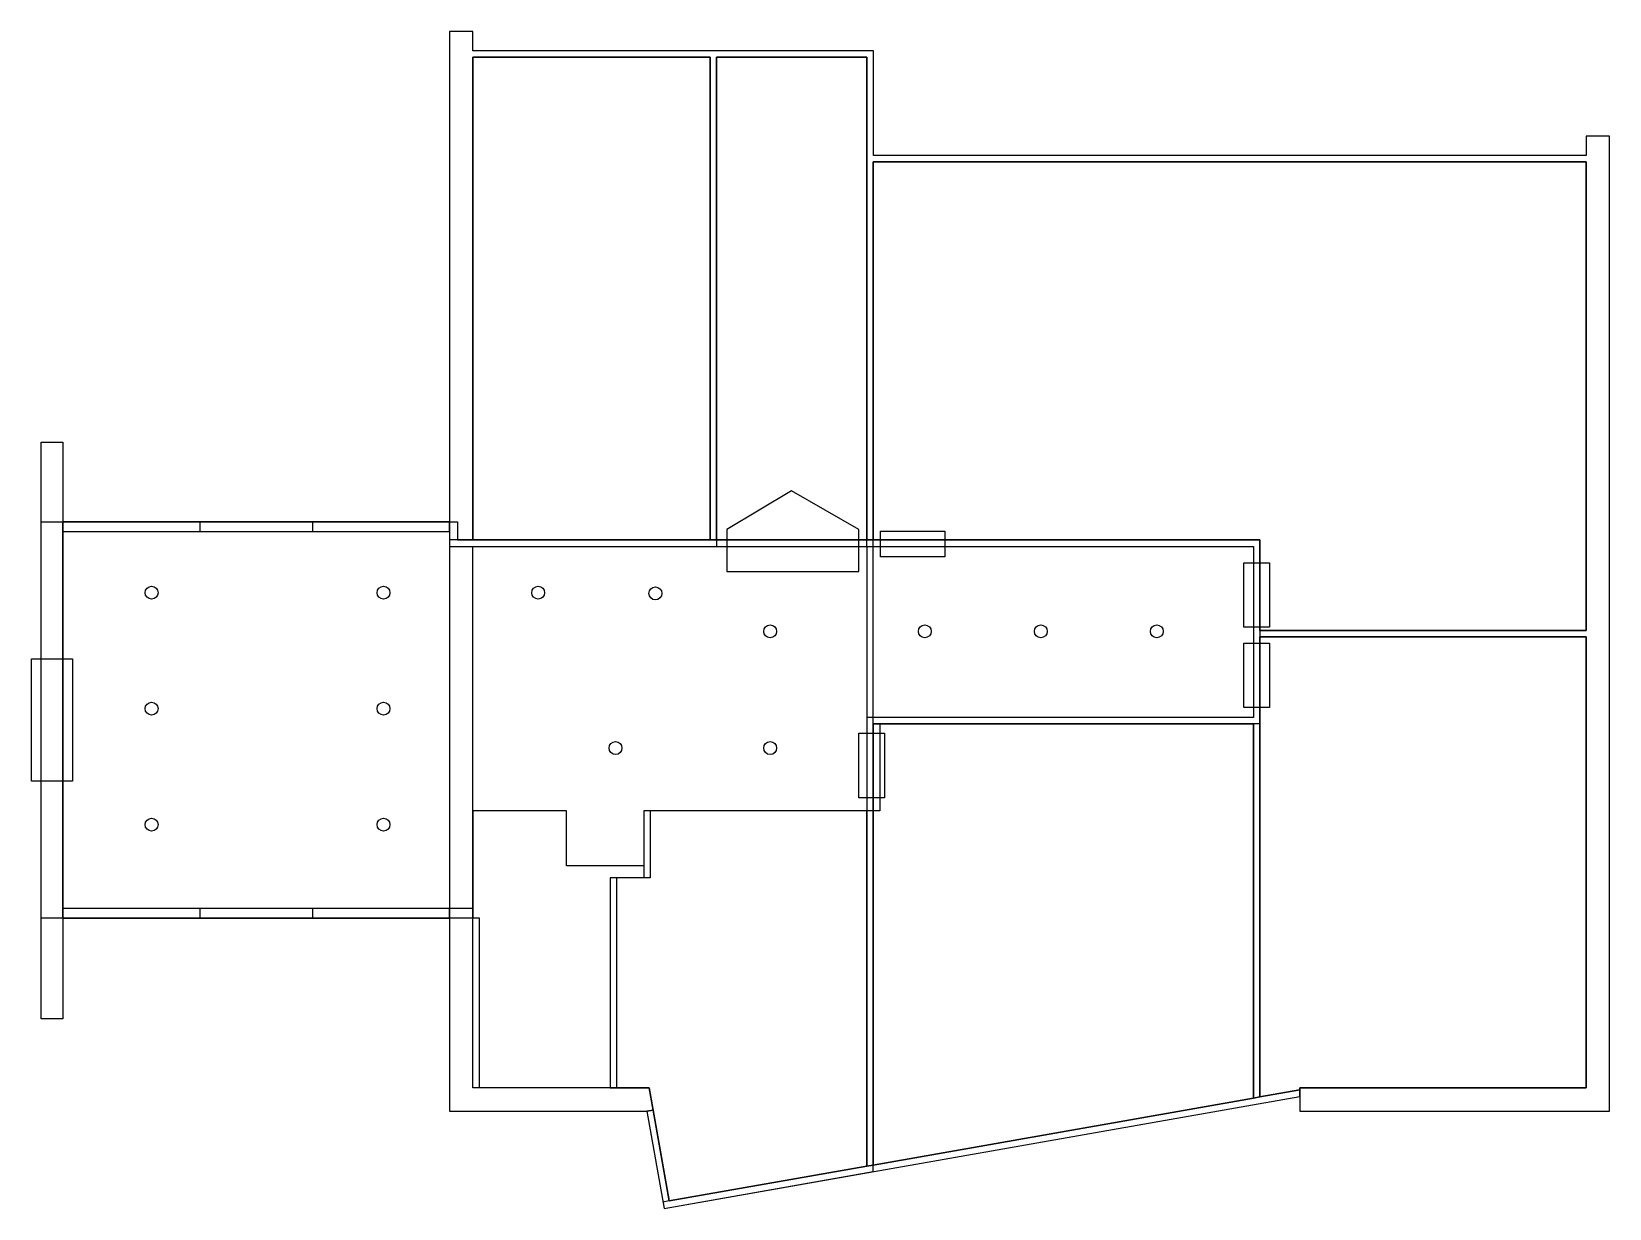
# Model space of a CAD drawing. Header units: inches. Extents: x 941 to 1920, y 1140 to 1870.
import ezdxf

# ---------------------------------------------------------------- set-up
doc = ezdxf.new("R2010")
doc.units = ezdxf.units.IN
doc.header["$MEASUREMENT"] = 0
for name, color, linetype in [('VIZ-1-Boolean-Soffit', 1, 'Continuous'), ('VIZ-1-Booleans-Doors', 1, 'Continuous'), ('VIZ-1-Ceiling', 2, 'Continuous'), ('VIZ-1-Ceiling Lights', 52, 'Continuous'), ('VIZ-1-CWall-Outline', 5, 'Continuous'), ('VIZ-1-Floor Baseboard Path', 7, 'Continuous'), ('VIZ-1-Floor-Carpet', 5, 'Continuous'), ('VIZ-1-Floor-Tile', 6, 'Continuous'), ('VIZ-1-Walls', 140, 'Continuous'), ('VIZ-2-Ceiling (Partial)', 54, 'Continuous'), ('VIZ-2-Walls (Partial)', 144, 'Continuous')]:
    doc.layers.add(name, color=color, linetype=linetype)

msp = doc.modelspace()

# ---------------------------------------------------------------- linework, layer by layer
at = {"layer": 'VIZ-1-Boolean-Soffit'}
msp.add_lwpolyline([(1372.11, 1561.31), (1372.11, 1535.13), (1454.02, 1535.13), (1454.02, 1561.31), (1412.33, 1585.31)], close=True, dxfattribs=at)
at = {"layer": 'VIZ-1-Booleans-Doors'}
for points in [[(1467.48, 1544.25), (1467.48, 1560.24), (1507.48, 1560.25), (1507.48, 1544.25)], [(1693, 1540.5), (1709, 1540.5), (1709, 1500.5), (1693, 1500.5)], [(1693, 1490.66), (1709, 1490.66), (1709, 1450.66), (1693, 1450.66)], [(940.5, 1481), (966, 1481), (966, 1405), (940.5, 1405)], [(1454.03, 1434.72), (1470.03, 1434.72), (1470.03, 1394.72), (1454.03, 1394.72)]]:
    msp.add_lwpolyline(points, close=True, dxfattribs=at)
at = {"layer": 'VIZ-1-Ceiling'}
msp.add_lwpolyline([(1463, 1386.5), (1320.5, 1386.5), (1320.5, 1352.5), (1272.5, 1352.5), (1272.5, 1386.5), (1214.5, 1386.5), (1214.5, 1320), (960, 1320), (960, 1566), (1205, 1566), (1205, 1554.77), (1703, 1554.77), (1703, 1440.5), (1463, 1440.5), (1463, 1386.5)], close=True, dxfattribs=at)
at = {"layer": 'VIZ-1-Ceiling Lights'}
for centre in [(1015, 1522), (1159, 1522), (1255, 1522), (1327.76, 1521.53), (1399, 1498), (1495, 1498), (1567, 1498), (1639, 1498), (1015, 1450), (1159, 1450), (1303, 1425.5), (1399, 1425.5), (1015, 1378), (1159, 1378)]:
    msp.add_circle(centre, 4, dxfattribs=at)
at = {"layer": 'VIZ-1-CWall-Outline'}
for p, q in [((1045, 1566), (1045, 1560)), ((1115, 1566), (1115, 1560)), ((1045, 1326), (1045, 1320)), ((1115, 1326), (1115, 1320)), ((1336.36, 1144.32), (1332.42, 1143.62))]:
    msp.add_line(p, q, dxfattribs=at)
for points in [[(1200, 1566), (960, 1566), (960, 1560), (1200, 1560)], [(1200, 1326), (960, 1326), (960, 1320), (1200, 1320)], [(1727.73, 1209.27), (1727.73, 1213.33), (1703, 1208.97), (1699, 1208.26), (1463, 1166.65), (1459, 1165.94), (1336.36, 1144.32), (1326.42, 1200.69), (1322.48, 1200), (1333.12, 1139.69)]]:
    msp.add_lwpolyline(points, close=True, dxfattribs=at)
at = {"layer": 'VIZ-1-Floor Baseboard Path'}
for points in [[(960, 1560), (960, 1481)], [(1200, 1560), (1200, 1550.77), (1365.66, 1550.77)], [(1459, 1550.77), (1463, 1550.77)], [(1503, 1550.77), (1699, 1550.77), (1699, 1540.5)], [(1699, 1500.5), (1699, 1490.66)], [(1699, 1450.66), (1699, 1444.5), (1459, 1444.5), (1459, 1438.5)], [(960, 1405), (960, 1326)], [(1459, 1398.5), (1459, 1165.94)], [(1326.42, 1200.69), (1323.99, 1214.5), (1214.5, 1214.5), (1214.5, 1326), (1200, 1326)]]:
    msp.add_lwpolyline(points, dxfattribs=at)
at = {"layer": 'VIZ-1-Floor-Carpet'}
for points in [[(1361.66, 1854.39), (1214.5, 1854.39), (1214.5, 1554.77), (1361.66, 1554.77)], [(1459, 1854.39), (1365.66, 1854.39), (1365.66, 1550.77), (1459, 1550.77)], [(1905.5, 1789.5), (1463, 1789.5), (1463, 1554.77), (1703, 1554.77), (1703, 1498.5), (1905.5, 1498.5)], [(1905.5, 1494.5), (1703, 1494.5), (1703, 1208.97), (1727.73, 1213.33), (1727.73, 1214.5), (1905.5, 1214.5)], [(1699, 1440.5), (1463, 1440.5), (1463, 1166.65), (1699, 1208.26)], [(1336.36, 1144.32), (1459, 1165.94), (1459, 1386.5), (1320.5, 1386.5), (1320.5, 1344.88), (1299.62, 1344.88), (1299.62, 1214.5), (1320.5, 1214.5), (1323.99, 1214.5)]]:
    msp.add_lwpolyline(points, close=True, dxfattribs=at)
at = {"layer": 'VIZ-1-Floor-Tile'}
msp.add_lwpolyline([(946.5, 1566), (1205, 1566), (1205, 1554.77), (1365.66, 1554.77), (1365.66, 1550.77), (1459, 1550.77), (1459, 1554.77), (1703, 1554.77), (1703, 1440.5), (1467, 1440.5), (1467, 1386.5), (1324.5, 1386.5), (1324.5, 1344.88), (1303.62, 1344.88), (1303.62, 1214.5), (1218.5, 1214.5), (1218.5, 1320), (946.5, 1320)], close=True, dxfattribs=at)
at = {"layer": 'VIZ-1-Walls'}
for points in [[(1905.5, 1793.5), (1463.25, 1793.5), (1463.25, 1858.39), (1214.5, 1858.39), (1214.5, 1870.39), (1200, 1870.39), (1200, 1566), (1200, 1550.77), (1699, 1550.77), (1699, 1444.5), (1459, 1444.5), (1459, 1165.94), (1463, 1166.65), (1463, 1440.5), (1699, 1440.5), (1699, 1208.26), (1703, 1208.97), (1703, 1494.5), (1905.5, 1494.5), (1905.5, 1214.5), (1727.73, 1214.5), (1727.73, 1200), (1920, 1200), (1920, 1805.5), (1905.5, 1805.5)], [(1361.66, 1554.77), (1214.5, 1554.77), (1214.5, 1854.39), (1361.66, 1854.39)], [(1459, 1554.77), (1365.66, 1554.77), (1365.66, 1854.39), (1459, 1854.39)], [(1905.5, 1789.5), (1905.5, 1498.5), (1703, 1498.5), (1703, 1554.77), (1463, 1554.77), (1463, 1789.5)], [(960, 1257.4), (946.5, 1257.4), (946.5, 1615.45), (960, 1615.45), (960, 1566), (960, 1320)], [(1200, 1200), (1322.48, 1200), (1326.42, 1200.69), (1323.99, 1214.5), (1214.5, 1214.5), (1214.5, 1326), (1200, 1326)]]:
    msp.add_lwpolyline(points, close=True, dxfattribs=at)
at = {"layer": 'VIZ-2-Ceiling (Partial)'}
msp.add_lwpolyline([(1322.48, 1200), (1333.12, 1139.69), (1463, 1162.59), (1463, 1554.77), (1200, 1554.77), (1200, 1200)], close=True, dxfattribs=at)
at = {"layer": 'VIZ-2-Walls (Partial)'}
msp.add_lwpolyline([(1322.48, 1200), (1326.42, 1200.69), (1323.99, 1214.5), (1320.5, 1214.5), (1214.5, 1214.5), (1214.5, 1550.77), (1459, 1550.77), (1459, 1165.94), (1463, 1166.65), (1463, 1554.77), (1200, 1554.77), (1200, 1200)], close=True, dxfattribs=at)

doc.saveas('drawing.dxf')
